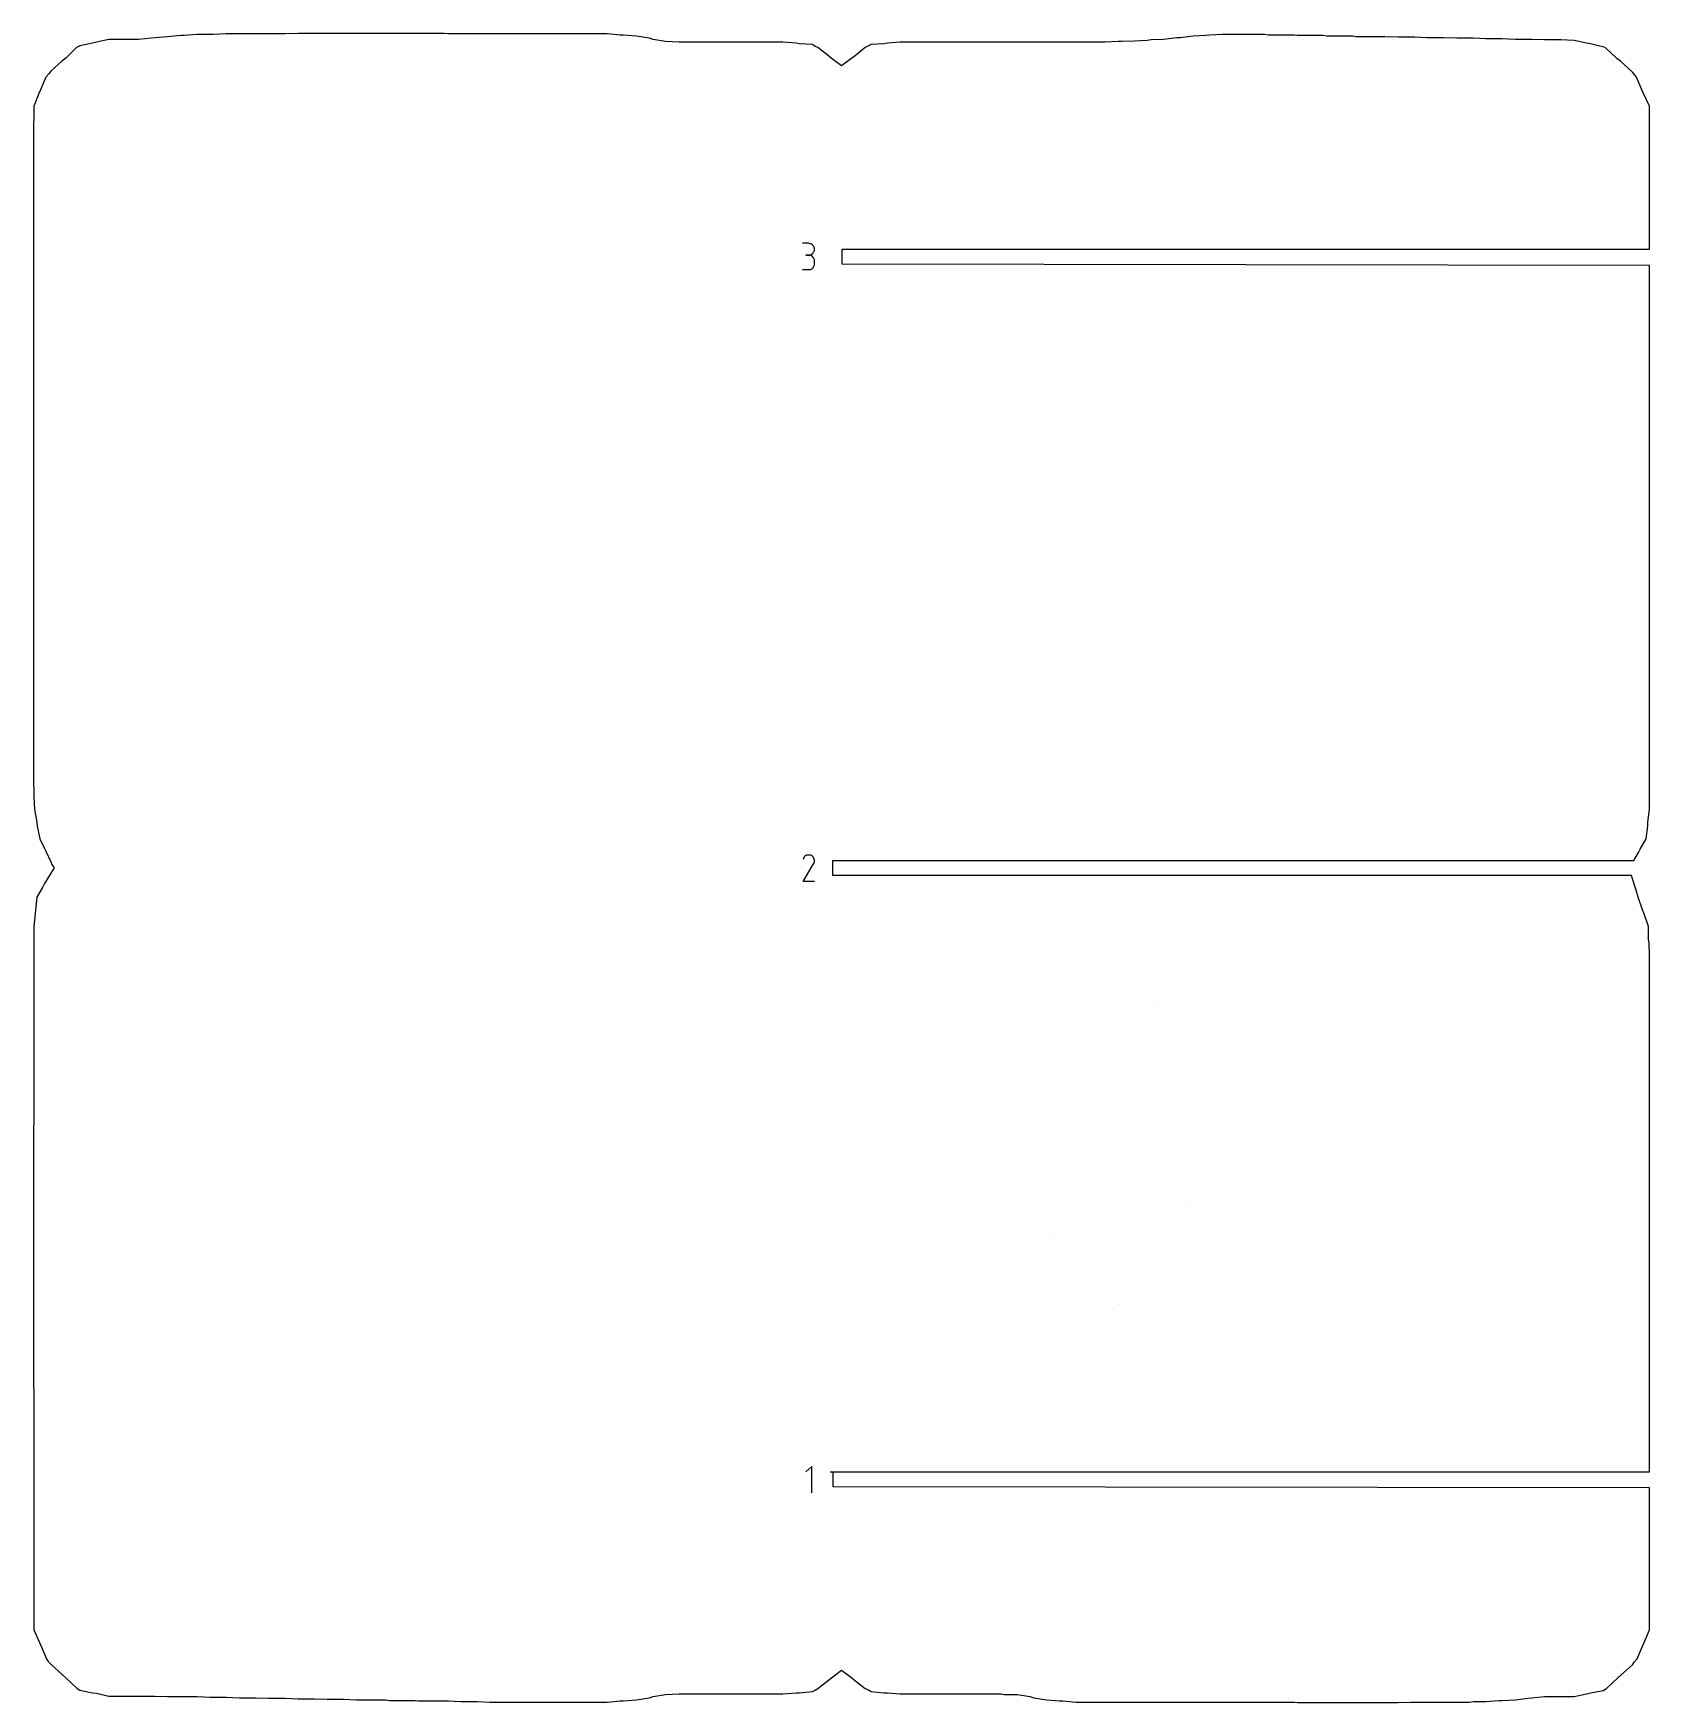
# Model space of a CAD drawing. Extents: x 64 to 697, y 70 to 1229.
# Drawn here: x 401.3 to 696.3, y 69.6 to 374.3 of the extents above; entities that cross this region are included whole.
import ezdxf

# ---------------------------------------------------------------- set-up
doc = ezdxf.new("R2010")
doc.units = 0
doc.layers.get('0').update_dxf_attribs({"linetype": 'CONTINUOUS'})

msp = doc.modelspace()

# ---------------------------------------------------------------- linework, layer by layer
at = {"color": 0}
for p, q in [((409.766, 372.004), (409.162, 371.701)), ((412.062, 372.502), (409.766, 372.004)), ((412.764, 372.703), (412.062, 372.502)), ((415.061, 373.2), (412.764, 372.703)), ((417.463, 373.2), (415.061, 373.2)), ((418.063, 373.2), (417.463, 373.2)), ((420.462, 373.2), (418.063, 373.2)), ((422.762, 373.401), (420.462, 373.2)), ((423.464, 373.5), (422.762, 373.401)), ((425.764, 373.701), (423.464, 373.5)), ((428.163, 373.902), (425.764, 373.701)), ((428.763, 373.902), (428.163, 373.902)), ((431.161, 374.1), (428.763, 373.902)), ((433.462, 374.1), (431.161, 374.1)), ((434.164, 374.1), (433.462, 374.1)), ((436.46, 374.202), (434.164, 374.1)), ((438.863, 374.202), (436.46, 374.202)), ((439.462, 374.202), (438.863, 374.202)), ((441.861, 374.202), (439.462, 374.202)), ((444.161, 374.202), (441.861, 374.202)), ((444.863, 374.202), (444.161, 374.202)), ((447.163, 374.202), (444.863, 374.202)), ((449.562, 374.301), (447.163, 374.202)), ((450.162, 374.301), (449.562, 374.301)), ((452.561, 374.301), (450.162, 374.301)), ((454.861, 374.301), (452.561, 374.301)), ((455.563, 374.301), (454.861, 374.301)), ((457.863, 374.301), (455.563, 374.301)), ((460.262, 374.301), (457.863, 374.301)), ((460.862, 374.301), (460.262, 374.301)), ((463.261, 374.301), (460.862, 374.301)), ((465.561, 374.301), (463.261, 374.301)), ((466.263, 374.301), (465.561, 374.301)), ((468.563, 374.301), (466.263, 374.301)), ((470.962, 374.301), (468.563, 374.301)), ((471.562, 374.301), (470.962, 374.301)), ((473.96, 374.301), (471.562, 374.301)), ((476.261, 374.301), (473.96, 374.301)), ((476.963, 374.202), (476.261, 374.301)), ((479.263, 374.202), (476.963, 374.202)), ((481.662, 374.202), (479.263, 374.202)), ((482.261, 374.202), (481.662, 374.202)), ((484.66, 374.202), (482.261, 374.202)), ((486.96, 374.202), (484.66, 374.202)), ((487.662, 374.202), (486.96, 374.202)), ((489.962, 374.202), (487.662, 374.202)), ((492.259, 374.202), (489.962, 374.202)), ((492.961, 374.202), (492.259, 374.202)), ((495.261, 374.202), (492.961, 374.202)), ((497.66, 374.202), (495.261, 374.202)), ((498.26, 374.202), (497.66, 374.202)), ((500.662, 374.202), (498.26, 374.202)), ((502.959, 374.202), (500.662, 374.202)), ((503.661, 374.202), (502.959, 374.202)), ((505.961, 374.202), (503.661, 374.202)), ((508.36, 374.001), (505.961, 374.202)), ((508.96, 374.001), (508.36, 374.001)), ((511.362, 373.8), (508.96, 374.001)), ((513.659, 373.401), (511.362, 373.8)), ((514.361, 373.2), (513.659, 373.401)), ((516.661, 372.801), (514.361, 373.2)), ((519.06, 372.703), (516.661, 372.801)), ((519.659, 372.703), (519.06, 372.703)), ((522.062, 372.703), (519.659, 372.703)), ((524.362, 372.703), (522.062, 372.703)), ((525.06, 372.703), (524.362, 372.703)), ((527.36, 372.703), (525.06, 372.703)), ((529.759, 372.703), (527.36, 372.703)), ((530.359, 372.703), (529.759, 372.703)), ((532.761, 372.703), (530.359, 372.703)), ((535.058, 372.703), (532.761, 372.703)), ((535.76, 372.703), (535.058, 372.703)), ((538.06, 372.703), (535.76, 372.703)), ((540.459, 372.502), (538.06, 372.703)), ((541.059, 372.403), (540.459, 372.502)), ((543.461, 372.3), (541.059, 372.403)), ((543.959, 371.902), (543.461, 372.3)), ((544.46, 371.701), (543.959, 371.902)), ((553.66, 372.004), (553.06, 371.701)), ((554.161, 372.3), (553.66, 372.004)), ((556.458, 372.403), (554.161, 372.3)), ((557.16, 372.502), (556.458, 372.403)), ((559.46, 372.703), (557.16, 372.502)), ((561.859, 372.703), (559.46, 372.703)), ((562.462, 372.703), (561.859, 372.703)), ((564.861, 372.703), (562.462, 372.703)), ((567.157, 372.703), (564.861, 372.703)), ((567.859, 372.703), (567.157, 372.703)), ((570.159, 372.703), (567.859, 372.703)), ((572.456, 372.703), (570.159, 372.703)), ((573.158, 372.703), (572.456, 372.703)), ((575.458, 372.703), (573.158, 372.703)), ((577.857, 372.703), (575.458, 372.703)), ((578.46, 372.703), (577.857, 372.703)), ((580.859, 372.703), (578.46, 372.703)), ((583.159, 372.703), (580.859, 372.703)), ((583.861, 372.703), (583.159, 372.703)), ((586.158, 372.703), (583.861, 372.703)), ((588.557, 372.703), (586.158, 372.703)), ((589.157, 372.703), (588.557, 372.703)), ((591.559, 372.703), (589.157, 372.703)), ((593.859, 372.703), (591.559, 372.703)), ((594.558, 372.703), (593.859, 372.703)), ((596.858, 372.703), (594.558, 372.703)), ((599.257, 372.801), (596.858, 372.703)), ((599.86, 372.801), (599.257, 372.801)), ((602.259, 372.904), (599.86, 372.801)), ((604.559, 372.999), (602.259, 372.904)), ((605.257, 373.101), (604.559, 372.999)), ((607.557, 373.2), (605.257, 373.101)), ((609.956, 373.5), (607.557, 373.2)), ((610.556, 373.5), (609.956, 373.5)), ((612.958, 373.8), (610.556, 373.5)), ((615.259, 373.902), (612.958, 373.8)), ((615.957, 374.001), (615.259, 373.902)), ((618.257, 374.1), (615.957, 374.001)), ((620.656, 374.1), (618.257, 374.1)), ((621.259, 374.1), (620.656, 374.1)), ((623.658, 374.1), (621.259, 374.1)), ((625.962, 374.1), (623.658, 374.1)), ((626.657, 374.001), (625.962, 374.1)), ((628.957, 374.001), (626.657, 374.001)), ((631.356, 374.001), (628.957, 374.001)), ((631.959, 373.902), (631.356, 374.001)), ((634.358, 373.902), (631.959, 373.902)), ((636.658, 373.902), (634.358, 373.902)), ((637.357, 373.8), (636.658, 373.902)), ((639.657, 373.8), (637.357, 373.8)), ((642.059, 373.8), (639.657, 373.8)), ((642.659, 373.701), (642.059, 373.8)), ((645.058, 373.701), (642.659, 373.701)), ((647.361, 373.701), (645.058, 373.701)), ((647.958, 373.701), (647.361, 373.701)), ((650.356, 373.602), (647.958, 373.701)), ((652.657, 373.602), (650.356, 373.602)), ((653.359, 373.602), (652.657, 373.602)), ((655.659, 373.5), (653.359, 373.602)), ((658.058, 373.5), (655.659, 373.5)), ((658.657, 373.5), (658.058, 373.5)), ((661.056, 373.401), (658.657, 373.5)), ((663.36, 373.401), (661.056, 373.401)), ((664.058, 373.401), (663.36, 373.401)), ((666.358, 373.302), (664.058, 373.401)), ((668.757, 373.302), (666.358, 373.302)), ((669.357, 373.302), (668.757, 373.302)), ((671.756, 373.2), (669.357, 373.302)), ((674.056, 373.2), (671.756, 373.2)), ((674.758, 373.2), (674.056, 373.2)), ((677.058, 373.101), (674.758, 373.2)), ((679.457, 373.101), (677.058, 373.101)), ((680.057, 373.101), (679.457, 373.101)), ((682.456, 372.999), (680.057, 373.101)), ((684.759, 372.502), (682.456, 372.999)), ((685.458, 372.403), (684.759, 372.502)), ((688.157, 371.701), (685.458, 372.403)), ((406.464, 369.2), (404.463, 367.4)), ((407.162, 369.799), (406.464, 369.2)), ((409.162, 371.701), (407.162, 369.799)), ((546.358, 370.201), (544.46, 371.701)), ((546.858, 369.799), (546.358, 370.201)), ((548.76, 368.402), (546.858, 369.799)), ((550.658, 369.799), (548.76, 368.402)), ((551.261, 370.201), (550.658, 369.799)), ((553.06, 371.701), (551.261, 370.201)), ((690.256, 369.701), (688.157, 371.701)), ((690.958, 369.2), (690.256, 369.701)), ((693.159, 367.199), (690.958, 369.2)), ((403.564, 366.3), (402.565, 364.003)), ((404.061, 366.903), (403.564, 366.3)), ((404.463, 367.4), (404.061, 366.903)), ((693.558, 366.698), (693.159, 367.199)), ((693.857, 366.3), (693.558, 366.698)), ((694.856, 364.003), (693.857, 366.3)), ((402.262, 363.301), (401.362, 361.001)), ((402.565, 364.003), (402.262, 363.301)), ((695.156, 363.301), (694.856, 364.003)), ((696.256, 361.001), (695.156, 363.301)), ((401.362, 361.001), (401.362, 358.602)), ((696.256, 358.602), (696.256, 361.001)), ((401.362, 358.602), (401.264, 357.999)), ((401.264, 357.999), (401.264, 355.6)), ((696.256, 357.999), (696.256, 358.602)), ((696.256, 355.6), (696.256, 357.999)), ((401.264, 355.6), (401.264, 353.3)), ((696.256, 353.3), (696.256, 355.6)), ((401.264, 353.3), (401.264, 352.6)), ((401.264, 352.6), (401.264, 350.301)), ((696.256, 352.6), (696.256, 353.3)), ((696.256, 350.301), (696.256, 352.6)), ((401.264, 350.301), (401.264, 347.902)), ((401.264, 347.902), (401.264, 347.302)), ((696.256, 347.902), (696.256, 350.301)), ((696.256, 347.302), (696.256, 347.902)), ((401.264, 347.302), (401.264, 344.901)), ((401.264, 344.901), (401.264, 342.602)), ((696.256, 344.901), (696.256, 347.302)), ((696.256, 342.602), (696.256, 344.901)), ((401.264, 342.602), (401.264, 341.901)), ((401.264, 341.901), (401.264, 339.602)), ((696.256, 341.901), (696.256, 342.602)), ((696.256, 339.602), (696.256, 341.901)), ((401.264, 339.602), (401.264, 337.202)), ((696.256, 337.202), (696.256, 339.602)), ((401.264, 337.202), (401.264, 336.601)), ((401.264, 336.601), (401.264, 334.202)), ((542.763, 336), (541.659, 336)), ((542.96, 335.902), (542.763, 336)), ((543.161, 335.902), (542.96, 335.902)), ((543.26, 335.802), (543.161, 335.902)), ((543.461, 335.701), (543.26, 335.802)), ((543.56, 335.601), (543.461, 335.701)), ((543.662, 335.402), (543.56, 335.601)), ((543.758, 335.303), (543.662, 335.402)), ((543.86, 335.102), (543.758, 335.303)), ((696.256, 336.601), (696.256, 337.202)), ((696.256, 334.903), (696.256, 336.601)), ((401.264, 334.202), (401.264, 331.902)), ((542.763, 333.802), (542.262, 333.802)), ((542.262, 333.802), (542.763, 333.802)), ((542.96, 333.802), (542.763, 333.802)), ((542.763, 333.802), (542.763, 333.802)), ((542.763, 333.802), (542.96, 333.802)), ((542.96, 333.802), (543.161, 333.903)), ((543.161, 333.802), (542.96, 333.802)), ((543.161, 333.903), (543.26, 334)), ((543.26, 333.702), (543.161, 333.802)), ((543.26, 334), (543.461, 334.101)), ((543.461, 333.601), (543.26, 333.702)), ((543.461, 334.101), (543.56, 334.202)), ((543.56, 333.403), (543.461, 333.601)), ((543.56, 334.202), (543.662, 334.403)), ((543.662, 333.302), (543.56, 333.403)), ((543.662, 334.403), (543.758, 334.501)), ((543.758, 333.101), (543.662, 333.302)), ((543.758, 334.501), (543.86, 334.702)), ((543.86, 333), (543.758, 333.101)), ((543.86, 334.903), (543.86, 335.102)), ((543.86, 334.702), (543.86, 334.903)), ((543.86, 334.903), (543.86, 334.903)), ((543.86, 332.802), (543.86, 333)), ((543.86, 332.201), (543.86, 332.802)), ((543.86, 332.802), (543.86, 332.802)), ((543.86, 332.002), (543.86, 332.201)), ((548.859, 332.201), (548.859, 334.903)), ((548.859, 334.903), (696.256, 334.903)), ((696.256, 331.902), (548.859, 332.201)), ((401.264, 331.902), (401.264, 331.202)), ((401.264, 331.202), (401.264, 328.902)), ((541.659, 331.202), (542.763, 331.202)), ((542.763, 331.202), (542.763, 331.202)), ((542.763, 331.202), (542.96, 331.202)), ((542.96, 331.202), (543.161, 331.202)), ((543.161, 331.202), (543.26, 331.301)), ((543.26, 331.301), (543.461, 331.402)), ((543.461, 331.402), (543.56, 331.502)), ((543.56, 331.502), (543.662, 331.701)), ((543.662, 331.701), (543.758, 331.902)), ((543.758, 331.902), (543.86, 332.002)), ((696.256, 331.202), (696.256, 331.902)), ((696.256, 328.902), (696.256, 331.202)), ((401.264, 328.902), (401.264, 326.503)), ((401.264, 326.503), (401.264, 325.902)), ((696.256, 326.503), (696.256, 328.902)), ((696.256, 325.902), (696.256, 326.503)), ((401.264, 325.902), (401.264, 323.501)), ((401.264, 323.501), (401.264, 321.203)), ((696.256, 323.501), (696.256, 325.902)), ((696.256, 321.203), (696.256, 323.501)), ((401.264, 321.203), (401.264, 320.501)), ((401.264, 320.501), (401.264, 318.203)), ((696.256, 320.501), (696.256, 321.203)), ((696.256, 318.203), (696.256, 320.501)), ((401.264, 318.203), (401.264, 315.802)), ((696.256, 315.802), (696.256, 318.203)), ((401.264, 315.802), (401.264, 315.201)), ((401.264, 315.201), (401.264, 312.802)), ((696.256, 315.201), (696.256, 315.802)), ((696.256, 312.802), (696.256, 315.201)), ((401.264, 312.802), (401.264, 310.502)), ((696.256, 310.502), (696.256, 312.802)), ((401.264, 310.502), (401.264, 309.802)), ((401.264, 309.802), (401.264, 307.502)), ((696.256, 309.802), (696.256, 310.502)), ((696.256, 307.502), (696.256, 309.802)), ((401.264, 307.502), (401.264, 305.103)), ((401.264, 305.103), (401.264, 304.502)), ((696.256, 305.103), (696.256, 307.502)), ((696.256, 304.502), (696.256, 305.103)), ((401.264, 304.502), (401.264, 302.102)), ((401.264, 302.102), (401.264, 299.803)), ((696.256, 302.102), (696.256, 304.502)), ((696.256, 299.803), (696.256, 302.102)), ((401.264, 299.803), (401.264, 299.202)), ((401.264, 299.202), (401.264, 296.803)), ((696.256, 299.202), (696.256, 299.803)), ((696.256, 296.803), (696.256, 299.202)), ((401.264, 296.803), (401.264, 294.501)), ((696.256, 294.501), (696.256, 296.803)), ((401.264, 294.501), (401.264, 293.802)), ((401.264, 293.802), (401.264, 291.503)), ((696.256, 293.802), (696.256, 294.501)), ((696.256, 291.503), (696.256, 293.802)), ((401.264, 291.503), (401.264, 289.1)), ((696.256, 289.1), (696.256, 291.503)), ((401.264, 289.1), (401.264, 288.503)), ((401.264, 288.503), (401.264, 286.103)), ((696.256, 288.503), (696.256, 289.1)), ((696.256, 286.103), (696.256, 288.503)), ((401.264, 286.103), (401.264, 283.802)), ((401.264, 283.802), (401.264, 283.103)), ((696.256, 283.802), (696.256, 286.103)), ((696.256, 283.103), (696.256, 283.802)), ((401.264, 283.103), (401.264, 280.803)), ((401.264, 280.803), (401.264, 278.401)), ((696.256, 280.803), (696.256, 283.103)), ((696.256, 278.401), (696.256, 280.803)), ((401.264, 278.401), (401.264, 277.803)), ((401.264, 277.803), (401.264, 275.404)), ((696.256, 277.803), (696.256, 278.401)), ((696.256, 275.404), (696.256, 277.803)), ((401.264, 275.404), (401.264, 273.101)), ((696.256, 273.101), (696.256, 275.404)), ((401.264, 273.101), (401.264, 272.402)), ((401.264, 272.402), (401.264, 270.101)), ((696.256, 272.402), (696.256, 273.101)), ((696.256, 270.101), (696.256, 272.402)), ((401.264, 270.101), (401.264, 267.702)), ((696.256, 267.702), (696.256, 270.101)), ((401.264, 267.702), (401.264, 267.104)), ((401.264, 267.104), (401.264, 264.703)), ((696.256, 267.104), (696.256, 267.702)), ((696.256, 264.703), (696.256, 267.104)), ((401.264, 264.703), (401.264, 262.402)), ((401.264, 262.402), (401.264, 261.703)), ((696.256, 262.402), (696.256, 264.703)), ((696.256, 261.703), (696.256, 262.402)), ((401.264, 261.703), (401.264, 259.401)), ((401.264, 259.401), (401.264, 257.001)), ((696.256, 259.401), (696.256, 261.703)), ((696.256, 257.001), (696.256, 259.401)), ((401.264, 257.001), (401.264, 256.403)), ((401.264, 256.403), (401.264, 254.001)), ((696.256, 256.403), (696.256, 257.001)), ((696.256, 254.001), (696.256, 256.403)), ((401.264, 254.001), (401.264, 251.701)), ((696.256, 251.701), (696.256, 254.001)), ((401.264, 251.701), (401.264, 251.003)), ((401.264, 251.003), (401.264, 248.701)), ((696.256, 251.003), (696.256, 251.701)), ((696.256, 248.701), (696.256, 251.003)), ((401.264, 248.701), (401.264, 246.302)), ((696.256, 246.302), (696.256, 248.701)), ((401.264, 246.302), (401.264, 245.702)), ((401.264, 245.702), (401.264, 243.301)), ((696.256, 245.702), (696.256, 246.302)), ((696.256, 243.301), (696.256, 245.702)), ((401.264, 243.301), (401.264, 241.002)), ((401.264, 241.002), (401.264, 240.304)), ((696.256, 241.002), (696.256, 243.301)), ((696.256, 240.304), (696.256, 241.002)), ((401.264, 240.304), (401.264, 238.002)), ((401.264, 238.002), (401.362, 235.602)), ((696.256, 238.002), (696.256, 240.304)), ((696.256, 235.602), (696.256, 238.002)), ((401.362, 235.602), (401.362, 235.001)), ((401.362, 235.001), (401.465, 232.602)), ((696.256, 235.001), (696.256, 235.602)), ((696.256, 232.602), (696.256, 235.001)), ((401.465, 232.602), (401.863, 230.302)), ((695.956, 230.302), (696.256, 232.602)), ((401.863, 230.302), (401.962, 229.602)), ((401.962, 229.602), (402.463, 227.302)), ((695.657, 227.302), (695.956, 229.602)), ((695.956, 229.602), (695.956, 230.302)), ((402.463, 227.302), (403.264, 225.502)), ((403.264, 225.502), (403.564, 225.003)), ((694.556, 225.402), (695.657, 227.302)), ((403.564, 225.003), (404.463, 223.103)), ((404.463, 223.103), (404.661, 222.603)), ((404.661, 222.603), (405.063, 222.002)), ((541.86, 223.802), (541.761, 223.503)), ((541.761, 219.502), (543.662, 222.703)), ((541.958, 224.003), (541.86, 223.802)), ((542.061, 224.104), (541.958, 224.003)), ((542.262, 224.204), (542.061, 224.104)), ((542.459, 224.302), (542.262, 224.204)), ((542.558, 224.302), (542.459, 224.302)), ((542.763, 224.302), (542.558, 224.302)), ((542.96, 224.302), (542.763, 224.302)), ((543.161, 224.302), (542.96, 224.302)), ((543.359, 224.204), (543.161, 224.302)), ((543.461, 224.104), (543.359, 224.204)), ((543.359, 224.204), (543.359, 224.204)), ((543.56, 224.003), (543.461, 224.104)), ((543.662, 223.802), (543.56, 224.003)), ((543.758, 223.603), (543.662, 223.802)), ((543.662, 222.703), (543.758, 222.902)), ((543.662, 222.703), (543.662, 222.703)), ((543.662, 222.703), (543.662, 222.703)), ((543.662, 222.703), (543.662, 222.703)), ((543.662, 222.703), (543.662, 222.703)), ((543.662, 222.703), (543.662, 222.703)), ((543.662, 222.703), (543.662, 222.703)), ((543.662, 222.703), (543.662, 222.703)), ((543.662, 222.703), (543.662, 222.703)), ((543.662, 222.703), (543.662, 222.703)), ((543.662, 222.703), (543.662, 222.703)), ((543.662, 222.703), (543.662, 222.703)), ((543.86, 223.503), (543.758, 223.603)), ((543.758, 222.902), (543.86, 223.103)), ((543.86, 223.301), (543.86, 223.503)), ((543.86, 223.103), (543.86, 223.301)), ((547.165, 220.603), (547.165, 223.301)), ((547.165, 223.301), (693.357, 223.301)), ((693.357, 223.301), (694.256, 224.802)), ((694.256, 224.802), (694.556, 225.402)), ((404.463, 221.003), (403.264, 219.103)), ((404.763, 221.502), (404.463, 221.003)), ((405.063, 222.002), (404.763, 221.502)), ((543.86, 219.502), (541.761, 219.502)), ((692.958, 220.603), (547.165, 220.603)), ((693.159, 220.002), (692.958, 220.603)), ((693.755, 218.102), (693.159, 220.002)), ((401.863, 216.603), (401.662, 214.303)), ((402.964, 218.502), (401.863, 216.603)), ((403.264, 219.103), (402.964, 218.502)), ((694.157, 216.603), (693.755, 218.102)), ((694.958, 214.303), (694.157, 216.603)), ((401.563, 213.601), (401.362, 211.303)), ((401.662, 214.303), (401.563, 213.601)), ((695.254, 213.601), (694.958, 214.303)), ((696.059, 211.303), (695.254, 213.601)), ((401.362, 211.303), (401.362, 208.902)), ((696.059, 208.902), (696.059, 211.303)), ((401.362, 208.902), (401.362, 208.303)), ((401.362, 208.303), (401.362, 205.902)), ((696.158, 208.303), (696.059, 208.902)), ((696.256, 205.902), (696.158, 208.303)), ((401.362, 205.902), (401.362, 203.604)), ((696.256, 203.604), (696.256, 205.902)), ((401.362, 203.604), (401.362, 202.902)), ((401.362, 202.902), (401.362, 200.603)), ((696.256, 202.902), (696.256, 203.604)), ((696.256, 200.603), (696.256, 202.902)), ((401.362, 200.603), (401.362, 198.203)), ((401.362, 198.203), (401.362, 197.602)), ((696.256, 198.203), (696.256, 200.603)), ((696.256, 197.602), (696.256, 198.203)), ((401.362, 197.602), (401.362, 195.203)), ((401.362, 195.203), (401.362, 192.903)), ((605.656, 197.002), (605.656, 197.002)), ((696.256, 195.203), (696.256, 197.602)), ((696.256, 192.903), (696.256, 195.203)), ((401.362, 192.903), (401.362, 192.202)), ((401.362, 192.202), (401.362, 189.903)), ((696.256, 192.202), (696.256, 192.903)), ((696.256, 189.903), (696.256, 192.202)), ((401.362, 189.903), (401.362, 187.503)), ((696.256, 187.503), (696.256, 189.903)), ((401.362, 187.503), (401.362, 186.903)), ((401.362, 186.903), (401.362, 184.503)), ((696.256, 186.903), (696.256, 187.503)), ((696.256, 184.503), (696.256, 186.903)), ((401.362, 184.503), (401.362, 182.204)), ((696.256, 182.204), (696.256, 184.503)), ((401.362, 182.204), (401.362, 181.503)), ((401.362, 181.503), (401.362, 179.203)), ((696.256, 181.503), (696.256, 182.204)), ((696.256, 179.203), (696.256, 181.503)), ((401.362, 179.203), (401.362, 176.804)), ((401.362, 176.804), (401.362, 176.203)), ((696.256, 176.804), (696.256, 179.203)), ((696.256, 176.203), (696.256, 176.804)), ((401.362, 176.203), (401.264, 173.804)), ((401.264, 173.804), (401.264, 171.504)), ((696.256, 173.804), (696.256, 176.203)), ((696.256, 171.504), (696.256, 173.804)), ((401.264, 171.504), (401.264, 170.802)), ((401.264, 170.802), (401.264, 168.504)), ((696.256, 170.802), (696.256, 171.504)), ((696.256, 168.504), (696.256, 170.802)), ((401.264, 168.504), (401.264, 166.103)), ((696.256, 166.103), (696.256, 168.504)), ((401.264, 166.103), (401.264, 165.504)), ((401.264, 165.504), (401.264, 163.103)), ((696.256, 165.504), (696.256, 166.103)), ((696.256, 163.103), (696.256, 165.504)), ((401.264, 163.103), (401.264, 160.805)), ((696.256, 160.805), (696.256, 163.103)), ((401.264, 160.805), (401.264, 160.103)), ((401.264, 160.103), (401.264, 157.803)), ((611.759, 160.402), (611.759, 160.402)), ((696.256, 160.103), (696.256, 160.805)), ((696.256, 157.803), (696.256, 160.103)), ((401.264, 157.803), (401.264, 155.404)), ((401.264, 155.404), (401.264, 154.803)), ((696.256, 155.404), (696.256, 157.803)), ((696.256, 154.803), (696.256, 155.404)), ((401.264, 154.803), (401.264, 152.404)), ((401.264, 152.404), (401.264, 150.101)), ((587.361, 154.303), (587.361, 154.303)), ((696.256, 152.404), (696.256, 154.803)), ((696.256, 150.101), (696.256, 152.404)), ((401.264, 150.101), (401.264, 149.403)), ((401.264, 149.403), (401.264, 147.104)), ((696.256, 149.403), (696.256, 150.101)), ((696.256, 147.104), (696.256, 149.403)), ((401.264, 147.104), (401.264, 144.803)), ((696.256, 144.803), (696.256, 147.104)), ((401.264, 144.803), (401.264, 144.104)), ((401.264, 144.104), (401.264, 141.801)), ((696.256, 144.104), (696.256, 144.803)), ((696.256, 141.801), (696.256, 144.104)), ((401.264, 141.801), (401.264, 139.402)), ((599.56, 142.204), (599.56, 142.204)), ((696.256, 139.402), (696.256, 141.801)), ((401.264, 139.402), (401.264, 138.804)), ((401.264, 138.804), (401.264, 136.404)), ((696.256, 138.804), (696.256, 139.402)), ((696.256, 136.404), (696.256, 138.804)), ((401.264, 136.404), (401.264, 134.102)), ((401.264, 134.102), (401.264, 133.404)), ((696.256, 134.102), (696.256, 136.404)), ((696.256, 133.404), (696.256, 134.102)), ((401.264, 133.404), (401.264, 131.102)), ((401.264, 131.102), (401.264, 128.702)), ((696.256, 131.102), (696.256, 133.404)), ((696.256, 128.702), (696.256, 131.102)), ((401.264, 128.702), (401.264, 128.104)), ((401.264, 128.104), (401.362, 125.702)), ((696.256, 128.104), (696.256, 128.702)), ((696.256, 125.702), (696.256, 128.104)), ((401.362, 125.702), (401.362, 123.403)), ((696.256, 123.403), (696.256, 125.702)), ((401.362, 123.403), (401.362, 122.705)), ((401.362, 122.705), (401.362, 120.402)), ((696.256, 122.705), (696.256, 123.403)), ((696.256, 120.402), (696.256, 122.705)), ((401.362, 120.402), (401.362, 118.003)), ((696.256, 118.003), (696.256, 120.402)), ((401.362, 118.003), (401.362, 117.402)), ((401.362, 117.402), (401.362, 115.003)), ((696.256, 117.402), (696.256, 118.003)), ((696.256, 115.003), (696.256, 117.402)), ((401.362, 115.003), (401.362, 112.703)), ((696.256, 112.703), (696.256, 115.003)), ((401.362, 112.703), (401.362, 112.004)), ((401.362, 112.004), (401.362, 109.703)), ((401.362, 109.703), (401.362, 107.302)), ((543.359, 112.703), (542.262, 111.702)), ((543.359, 107.903), (543.359, 112.703)), ((546.703, 111.702), (696.256, 111.702)), ((547.268, 109.004), (547.268, 111.702)), ((696.256, 111.702), (696.256, 112.703)), ((401.362, 107.302), (401.362, 106.703)), ((401.362, 106.703), (401.362, 104.302)), ((696.256, 108.803), (547.268, 109.004)), ((696.256, 107.302), (696.256, 108.803)), ((696.256, 106.703), (696.256, 107.302)), ((696.256, 104.302), (696.256, 106.703)), ((401.362, 104.302), (401.362, 102.004)), ((696.256, 102.004), (696.256, 104.302)), ((401.362, 102.004), (401.362, 101.302)), ((401.362, 101.302), (401.362, 99.0025)), ((696.256, 101.302), (696.256, 102.004)), ((696.256, 99.0025), (696.256, 101.302)), ((401.362, 99.0025), (401.362, 96.6033)), ((696.256, 96.6033), (696.256, 99.0025)), ((401.362, 96.6033), (401.362, 96.0025)), ((401.362, 96.0025), (401.362, 93.6032)), ((696.256, 96.0025), (696.256, 96.6033)), ((696.256, 93.6032), (696.256, 96.0025)), ((401.362, 93.6032), (401.362, 91.3035)), ((696.256, 91.3035), (696.256, 93.6032)), ((401.362, 91.3035), (401.362, 90.6018)), ((401.362, 90.6018), (401.362, 88.3035)), ((696.256, 90.6018), (696.256, 91.3035)), ((696.256, 88.3035), (696.256, 90.6018)), ((401.362, 88.3035), (401.362, 85.9028)), ((401.362, 85.9028), (401.362, 85.3034)), ((696.256, 85.9028), (696.256, 88.3035)), ((696.256, 85.3034), (696.256, 85.9028)), ((401.362, 85.3034), (401.362, 82.9028)), ((401.362, 82.9028), (402.361, 80.6041)), ((695.254, 80.6041), (696.256, 82.9028)), ((696.256, 82.9028), (696.256, 85.3034)), ((402.361, 80.6041), (402.661, 79.9028)), ((402.661, 79.9028), (403.662, 77.603)), ((693.96, 77.603), (694.958, 79.9028)), ((694.958, 79.9028), (695.254, 80.6041)), ((403.662, 77.603), (403.962, 77.1028)), ((403.962, 77.1028), (404.463, 76.6039)), ((404.463, 76.6039), (406.562, 74.7035)), ((691.056, 74.7035), (693.159, 76.503)), ((693.159, 76.503), (693.459, 77.0033)), ((693.459, 77.0033), (693.96, 77.603)), ((406.562, 74.7035), (407.162, 74.1027)), ((407.162, 74.1027), (409.265, 72.2037)), ((544.46, 72.2037), (546.358, 73.703)), ((546.358, 73.703), (546.961, 74.1027)), ((546.961, 74.1027), (548.76, 75.5026)), ((548.76, 75.5026), (550.658, 74.1027)), ((550.658, 74.1027), (551.159, 73.703)), ((551.159, 73.703), (553.06, 72.2037)), ((688.358, 72.2037), (690.457, 74.1027)), ((690.457, 74.1027), (691.056, 74.7035)), ((409.265, 72.2037), (409.766, 71.9046)), ((409.766, 71.9046), (412.062, 71.4043)), ((412.062, 71.4043), (412.764, 71.3038)), ((412.764, 71.3038), (415.061, 70.8036)), ((415.061, 70.8036), (417.463, 70.8036)), ((417.463, 70.8036), (418.063, 70.8036)), ((418.063, 70.8036), (420.462, 70.8036)), ((420.462, 70.8036), (422.762, 70.8036)), ((422.762, 70.8036), (423.464, 70.8036)), ((423.464, 70.8036), (425.764, 70.703)), ((425.764, 70.703), (428.163, 70.703)), ((428.163, 70.703), (428.763, 70.703)), ((428.763, 70.703), (431.161, 70.703)), ((431.161, 70.703), (433.462, 70.6025)), ((433.462, 70.6025), (434.164, 70.6025)), ((434.164, 70.6025), (436.46, 70.6025)), ((436.46, 70.6025), (438.863, 70.5044)), ((438.863, 70.5044), (439.462, 70.5044)), ((439.462, 70.5044), (441.861, 70.5044)), ((441.861, 70.5044), (444.161, 70.4039)), ((444.161, 70.4039), (444.863, 70.4039)), ((444.863, 70.4039), (447.163, 70.4039)), ((447.163, 70.4039), (449.562, 70.3033)), ((449.562, 70.3033), (450.162, 70.3033)), ((450.162, 70.3033), (452.561, 70.3033)), ((452.561, 70.3033), (454.861, 70.2028)), ((454.861, 70.2028), (455.563, 70.2028)), ((455.563, 70.2028), (457.863, 70.2028)), ((457.863, 70.2028), (460.262, 70.1022)), ((460.262, 70.1022), (460.862, 70.1022)), ((460.862, 70.1022), (463.261, 70.1022)), ((463.261, 70.1022), (465.561, 70.1022)), ((465.561, 70.1022), (466.263, 70.0045)), ((508.96, 69.9036), (511.362, 70.1022)), ((511.362, 70.1022), (513.659, 70.5044)), ((513.659, 70.5044), (514.361, 70.703)), ((514.361, 70.703), (516.661, 71.1027)), ((516.661, 71.1027), (519.06, 71.2033)), ((519.06, 71.2033), (519.659, 71.2033)), ((519.659, 71.2033), (522.062, 71.2033)), ((522.062, 71.2033), (524.362, 71.2033)), ((524.362, 71.2033), (525.06, 71.2033)), ((525.06, 71.2033), (527.36, 71.2033)), ((527.36, 71.2033), (529.759, 71.2033)), ((529.759, 71.2033), (530.359, 71.2033)), ((530.359, 71.2033), (532.761, 71.2033)), ((532.761, 71.2033), (535.058, 71.2033)), ((535.058, 71.2033), (535.76, 71.2033)), ((535.76, 71.2033), (538.06, 71.2033)), ((538.06, 71.2033), (540.459, 71.4043)), ((540.459, 71.4043), (541.059, 71.4043)), ((541.059, 71.4043), (543.461, 71.603)), ((543.461, 71.603), (543.959, 71.9046)), ((543.959, 71.9046), (544.46, 72.2037)), ((553.06, 72.2037), (553.558, 72.0051)), ((553.558, 72.0051), (554.161, 71.603)), ((554.161, 71.603), (556.458, 71.4043)), ((556.458, 71.4043), (557.16, 71.4043)), ((557.16, 71.4043), (559.46, 71.2033)), ((559.46, 71.2033), (561.859, 71.2033)), ((561.859, 71.2033), (562.462, 71.2033)), ((562.462, 71.2033), (564.861, 71.2033)), ((564.861, 71.2033), (567.157, 71.2033)), ((567.157, 71.2033), (567.859, 71.2033)), ((567.859, 71.2033), (570.159, 71.2033)), ((570.159, 71.2033), (572.456, 71.2033)), ((572.456, 71.2033), (573.158, 71.2033)), ((573.158, 71.2033), (575.458, 71.2033)), ((575.458, 71.2033), (577.857, 71.2033)), ((577.857, 71.2033), (578.46, 71.1027)), ((578.46, 71.1027), (580.859, 71.1027)), ((580.859, 71.1027), (583.159, 70.703)), ((583.159, 70.703), (583.861, 70.5044)), ((583.861, 70.5044), (586.158, 70.1022)), ((586.158, 70.1022), (588.557, 69.9036)), ((669.357, 70.0045), (671.756, 70.1022)), ((671.756, 70.1022), (674.056, 70.4039)), ((674.056, 70.4039), (674.758, 70.5044)), ((674.758, 70.5044), (677.058, 70.703)), ((677.058, 70.703), (679.457, 70.703)), ((679.457, 70.703), (680.057, 70.703)), ((680.057, 70.703), (682.456, 70.703)), ((682.456, 70.703), (684.759, 71.2033)), ((684.759, 71.2033), (685.458, 71.4043)), ((685.458, 71.4043), (687.758, 71.804)), ((687.758, 71.804), (688.358, 72.2037)), ((466.263, 70.0045), (468.563, 70.0045)), ((468.563, 70.0045), (470.962, 70.0045)), ((470.962, 70.0045), (471.562, 69.9036)), ((471.562, 69.9036), (473.96, 69.9036)), ((473.96, 69.9036), (476.261, 69.9036)), ((476.261, 69.9036), (476.963, 69.9036)), ((476.963, 69.9036), (479.263, 69.8031)), ((479.263, 69.8031), (481.662, 69.8031)), ((481.662, 69.8031), (482.261, 69.8031)), ((482.261, 69.8031), (484.66, 69.7025)), ((484.66, 69.7025), (486.96, 69.7025)), ((486.96, 69.7025), (487.662, 69.7025)), ((487.662, 69.7025), (489.962, 69.7025)), ((489.962, 69.7025), (492.259, 69.7025)), ((492.259, 69.7025), (492.961, 69.7025)), ((492.961, 69.7025), (495.261, 69.7025)), ((495.261, 69.7025), (497.66, 69.7025)), ((497.66, 69.7025), (498.26, 69.7025)), ((498.26, 69.7025), (500.662, 69.7025)), ((500.662, 69.7025), (502.959, 69.7025)), ((502.959, 69.7025), (503.661, 69.7025)), ((503.661, 69.7025), (505.961, 69.7025)), ((505.961, 69.7025), (508.36, 69.9036)), ((508.36, 69.9036), (508.96, 69.9036)), ((588.557, 69.9036), (589.157, 69.9036)), ((589.157, 69.9036), (591.559, 69.7025)), ((591.559, 69.7025), (593.859, 69.7025)), ((593.859, 69.7025), (594.558, 69.7025)), ((594.558, 69.7025), (596.858, 69.7025)), ((596.858, 69.7025), (599.257, 69.7025)), ((599.257, 69.7025), (599.86, 69.7025)), ((599.86, 69.7025), (602.259, 69.7025)), ((602.259, 69.7025), (604.559, 69.7025)), ((604.559, 69.7025), (605.257, 69.7025)), ((605.257, 69.7025), (607.557, 69.7025)), ((607.557, 69.7025), (609.956, 69.7025)), ((609.956, 69.7025), (610.556, 69.7025)), ((610.556, 69.7025), (612.958, 69.7025)), ((612.958, 69.7025), (615.259, 69.7025)), ((615.259, 69.7025), (615.957, 69.7025)), ((615.957, 69.7025), (618.257, 69.7025)), ((618.257, 69.7025), (620.656, 69.7025)), ((620.656, 69.7025), (621.259, 69.7025)), ((621.259, 69.7025), (623.658, 69.7025)), ((623.658, 69.7025), (625.962, 69.7025)), ((625.962, 69.7025), (626.657, 69.7025)), ((626.657, 69.7025), (628.957, 69.7025)), ((628.957, 69.7025), (631.356, 69.7025)), ((631.356, 69.7025), (631.959, 69.602)), ((631.959, 69.602), (634.358, 69.602)), ((634.358, 69.602), (636.658, 69.602)), ((636.658, 69.602), (637.357, 69.602)), ((637.357, 69.602), (639.657, 69.602)), ((639.657, 69.602), (642.059, 69.602)), ((642.059, 69.602), (642.659, 69.602)), ((642.659, 69.602), (645.058, 69.602)), ((645.058, 69.602), (647.361, 69.602)), ((647.361, 69.602), (647.958, 69.602)), ((647.958, 69.602), (650.356, 69.602)), ((650.356, 69.602), (652.657, 69.7025)), ((652.657, 69.7025), (653.359, 69.7025)), ((653.359, 69.7025), (655.659, 69.7025)), ((655.659, 69.7025), (658.058, 69.7025)), ((658.058, 69.7025), (658.657, 69.7025)), ((658.657, 69.7025), (661.056, 69.7025)), ((661.056, 69.7025), (663.36, 69.7025)), ((663.36, 69.7025), (664.058, 69.8031)), ((664.058, 69.8031), (666.358, 69.8031)), ((666.358, 69.8031), (668.757, 70.0045)), ((668.757, 70.0045), (669.357, 70.0045))]:
    msp.add_line(p, q, dxfattribs=at)

doc.saveas('drawing.dxf')
